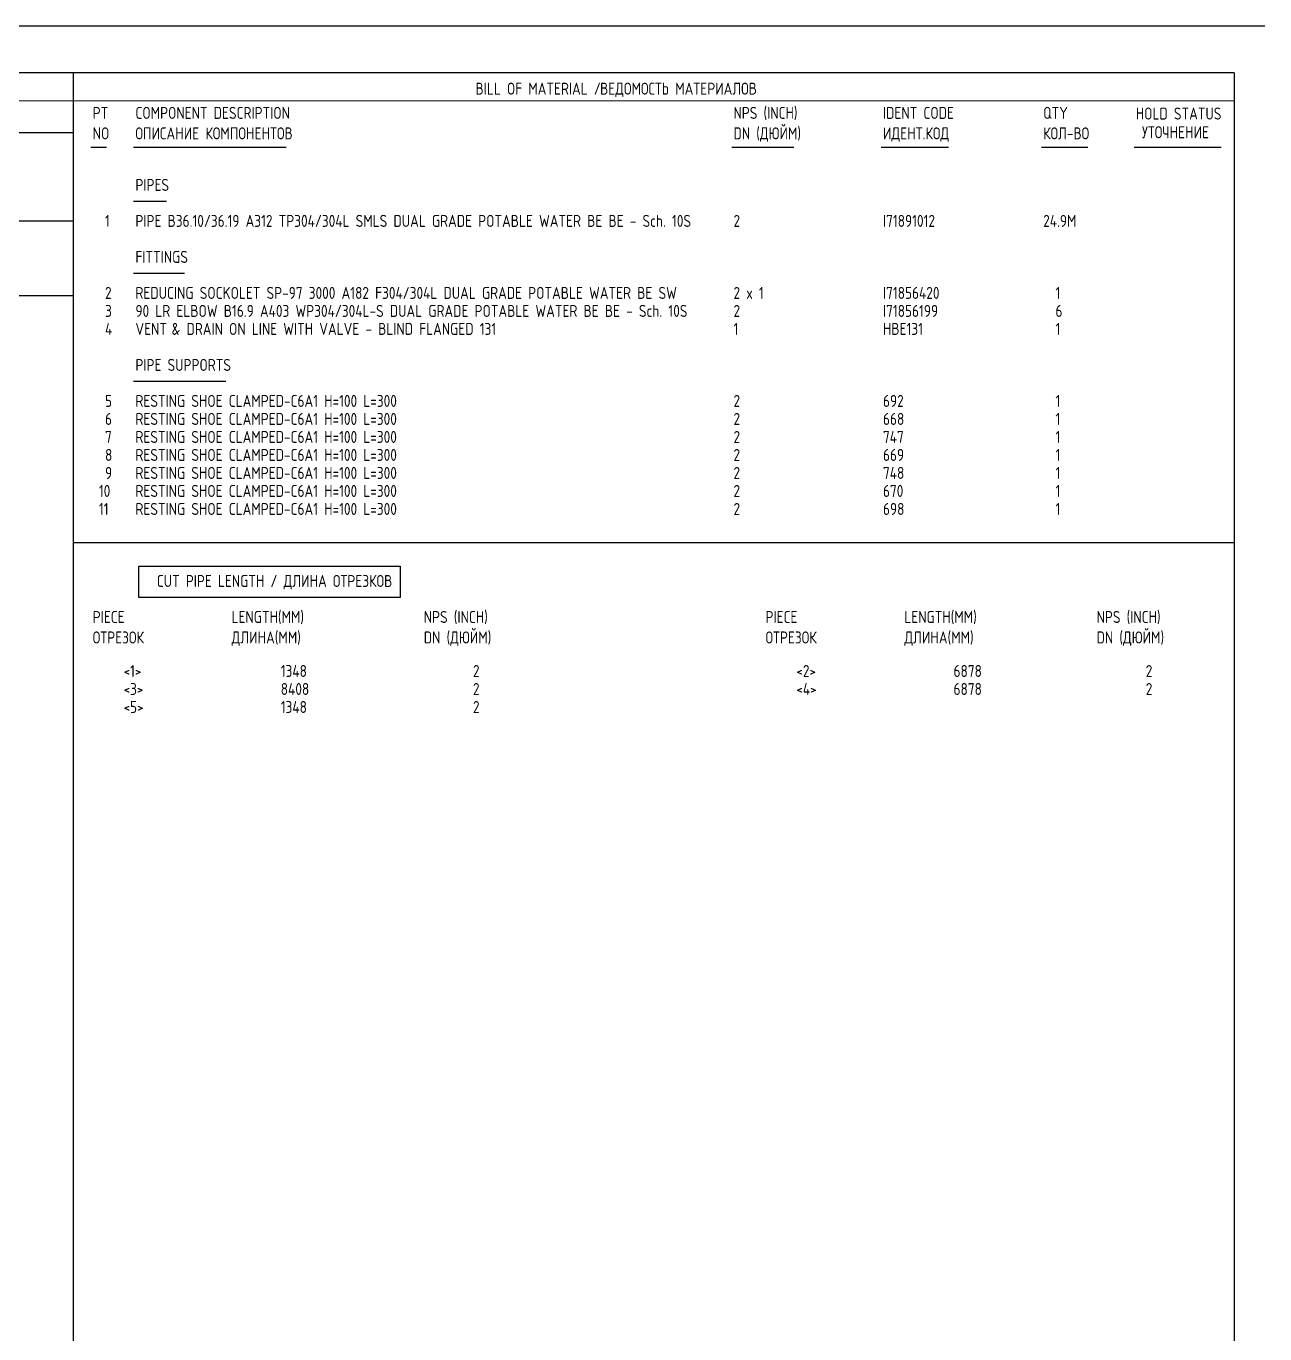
# Model space of a CAD drawing. Extents: x -1005 to 594, y -998 to 420.
# Drawn here: x 395.2 to 594, y 210 to 420 of the extents above; entities that cross this region are included whole.
import ezdxf

# ---------------------------------------------------------------- set-up
doc = ezdxf.new("R2010")
doc.units = 0
doc.styles.add('TTFN17', font='GOST type A')

msp = doc.modelspace()

# ---------------------------------------------------------------- linework, layer by layer
at = {"layer": 'GT_1', "flags": 128}
for points in [[(594, 420), (0, 420)], [(589.1, 412.5), (25.4, 412.5)], [(402.7, 412.5), (402.7, 7.5)], [(589.1, 412.5), (589.1, 7.5)], [(589.1, 408), (162.7, 407.9)], [(190.3, 402.9), (402.7, 402.9)], [(408.046, 400.531), (405.557, 400.531)], [(436.894, 400.531), (412.414, 400.531)], [(518.373, 400.531), (508.414, 400.531)], [(543.202, 400.531), (532.414, 400.531)], [(565.597, 400.531), (558.129, 400.531)], [(587, 400.5), (573, 400.5)], [(417.669, 391.854), (412.414, 391.854)], [(402.7, 388.7), (226.9, 388.7)], [(420.573, 380.289), (412.414, 380.289)], [(402.7, 376.7), (25.4, 376.7)], [(427.211, 362.942), (412.414, 362.942)], [(402.7, 337.081), (589, 337.081)], [(413.271, 333.296), (455.204, 333.296), (455.204, 328.248), (413.271, 328.248), (413.271, 333.296)]]:
    msp.add_lwpolyline(points, dxfattribs=at)

# ---------------------------------------------------------------- texts
at = {"layer": 'GT_1', "style": 'TTFN17'}
for s, p in [('BILL OF MATERIAL /', (467.289, 409)), ('ВЕДОМОСТЬ МАТЕРИАЛОВ', (487.289, 409)), ('PT', (405.846, 405.109)), ('COMPONENT DESCRIPTION', (412.703, 405.109)), ('NPS (INCH)', (508.703, 405.109)), ('IDENT CODE', (532.703, 405.109)), ('QTY', (558.417, 405.109)), ('HOLD STATUS', (573.289, 405)), ('NO', (405.846, 401.822)), ('ОПИСАНИЕ КОМПОНЕНТОВ', (412.703, 401.822)), ('DN (ДЮЙМ)', (508.703, 401.822)), ('ИДЕНТ.КОД', (532.703, 401.822)), ('КОЛ-ВО', (558.417, 401.822)), ('УТОЧНЕНИЕ', (574.289, 402)), ('PIPES', (412.703, 393.544)), ('  1', (405.846, 387.762)), ('PIPE B36.10/36.19 A312 TP304/304L SMLS DUAL GRADE POTABLE WATER BE BE - Sch. 10S', (412.703, 387.762)), ('2', (508.703, 387.762)), ('I71891012', (532.703, 387.762)), ('24.9M', (558.417, 387.762)), ('FITTINGS', (412.703, 381.98)), ('  2', (405.846, 376.197)), ('REDUCING SOCKOLET SP-97 3000 A182 F304/304L DUAL GRADE POTABLE WATER BE SW', (412.703, 376.197)), ('2 x 1', (508.703, 376.197)), ('I71856420', (532.703, 376.197)), ('  1', (558.417, 376.197)), ('  3', (405.846, 373.306)), ('90 LR ELBOW B16.9 A403 WP304/304L-S DUAL GRADE POTABLE WATER BE BE - Sch. 10S', (412.703, 373.306)), ('2', (508.703, 373.306)), ('I71856199', (532.703, 373.306)), ('  6', (558.417, 373.306)), ('  4', (405.846, 370.415)), ('VENT', (412.703, 370.415)), ('& DRAIN ON LINE WITH VALVE - BLIND FLANGED 131', (418.513, 370.415)), ('1', (508.703, 370.415)), ('HBE131', (532.703, 370.415)), ('  1', (558.417, 370.415)), ('PIPE SUPPORTS', (412.703, 364.633)), ('  5', (405.846, 358.85)), ('RESTING SHOE CLAMPED-C6A1 H=100 L=300', (412.703, 358.85)), ('2', (508.703, 358.85)), ('692', (532.703, 358.85)), ('  1', (558.417, 358.85)), ('  6', (405.846, 355.959)), ('RESTING SHOE CLAMPED-C6A1 H=100 L=300', (412.703, 355.959)), ('2', (508.703, 355.959)), ('668', (532.703, 355.959)), ('  1', (558.417, 355.959)), ('  7', (405.846, 353.068)), ('RESTING SHOE CLAMPED-C6A1 H=100 L=300', (412.703, 353.068)), ('2', (508.703, 353.068)), ('747', (532.703, 353.068)), ('  1', (558.417, 353.068)), ('  8', (405.846, 350.177)), ('RESTING SHOE CLAMPED-C6A1 H=100 L=300', (412.703, 350.177)), ('2', (508.703, 350.177)), ('669', (532.703, 350.177)), ('  1', (558.417, 350.177)), ('  9', (405.846, 347.286)), ('RESTING SHOE CLAMPED-C6A1 H=100 L=300', (412.703, 347.286)), ('2', (508.703, 347.286)), ('748', (532.703, 347.286)), ('  1', (558.417, 347.286)), (' 10', (405.846, 344.395)), ('RESTING SHOE CLAMPED-C6A1 H=100 L=300', (412.703, 344.395)), ('2', (508.703, 344.395)), ('670', (532.703, 344.395)), ('  1', (558.417, 344.395)), (' 11', (405.846, 341.503)), ('RESTING SHOE CLAMPED-C6A1 H=100 L=300', (412.703, 341.503)), ('2', (508.703, 341.503)), ('698', (532.703, 341.503)), ('  1', (558.417, 341.503)), ('CUT PIPE LENGTH / ДЛИНА ОТРЕЗКОВ', (416.132, 329.939)), ('PIECE', (405.846, 324.156)), ('LENGTH(MM)', (428.132, 324.156)), ('NPS (INCH)', (458.989, 324.156)), ('PIECE', (513.846, 324.156)), ('LENGTH(MM)', (536.132, 324.156)), ('NPS (INCH)', (566.989, 324.156)), ('ОТРЕЗОК', (405.846, 320.87)), ('ДЛИНА(MM)', (428.132, 320.87)), ('DN (ДЮЙМ)', (458.989, 320.87)), ('ОТРЕЗОК', (513.846, 320.87)), ('ДЛИНА(MM)', (536.132, 320.87)), ('DN (ДЮЙМ)', (566.989, 320.87)), ('     <1>', (405.846, 315.483)), ('        1348', (428.132, 315.483)), ('        2', (458.989, 315.483)), ('     <2>', (513.846, 315.483)), ('        6878', (536.132, 315.483)), ('        2', (566.989, 315.483)), ('     <3>', (405.846, 312.592)), ('        8408', (428.132, 312.592)), ('        2', (458.989, 312.592)), ('     <4>', (513.846, 312.592)), ('        6878', (536.132, 312.592)), ('        2', (566.989, 312.592)), ('     <5>', (405.846, 309.701)), ('        1348', (428.132, 309.701)), ('        2', (458.989, 309.701))]:
    msp.add_text(s, height=1.925, dxfattribs=at).set_placement(p)

doc.saveas('drawing.dxf')
